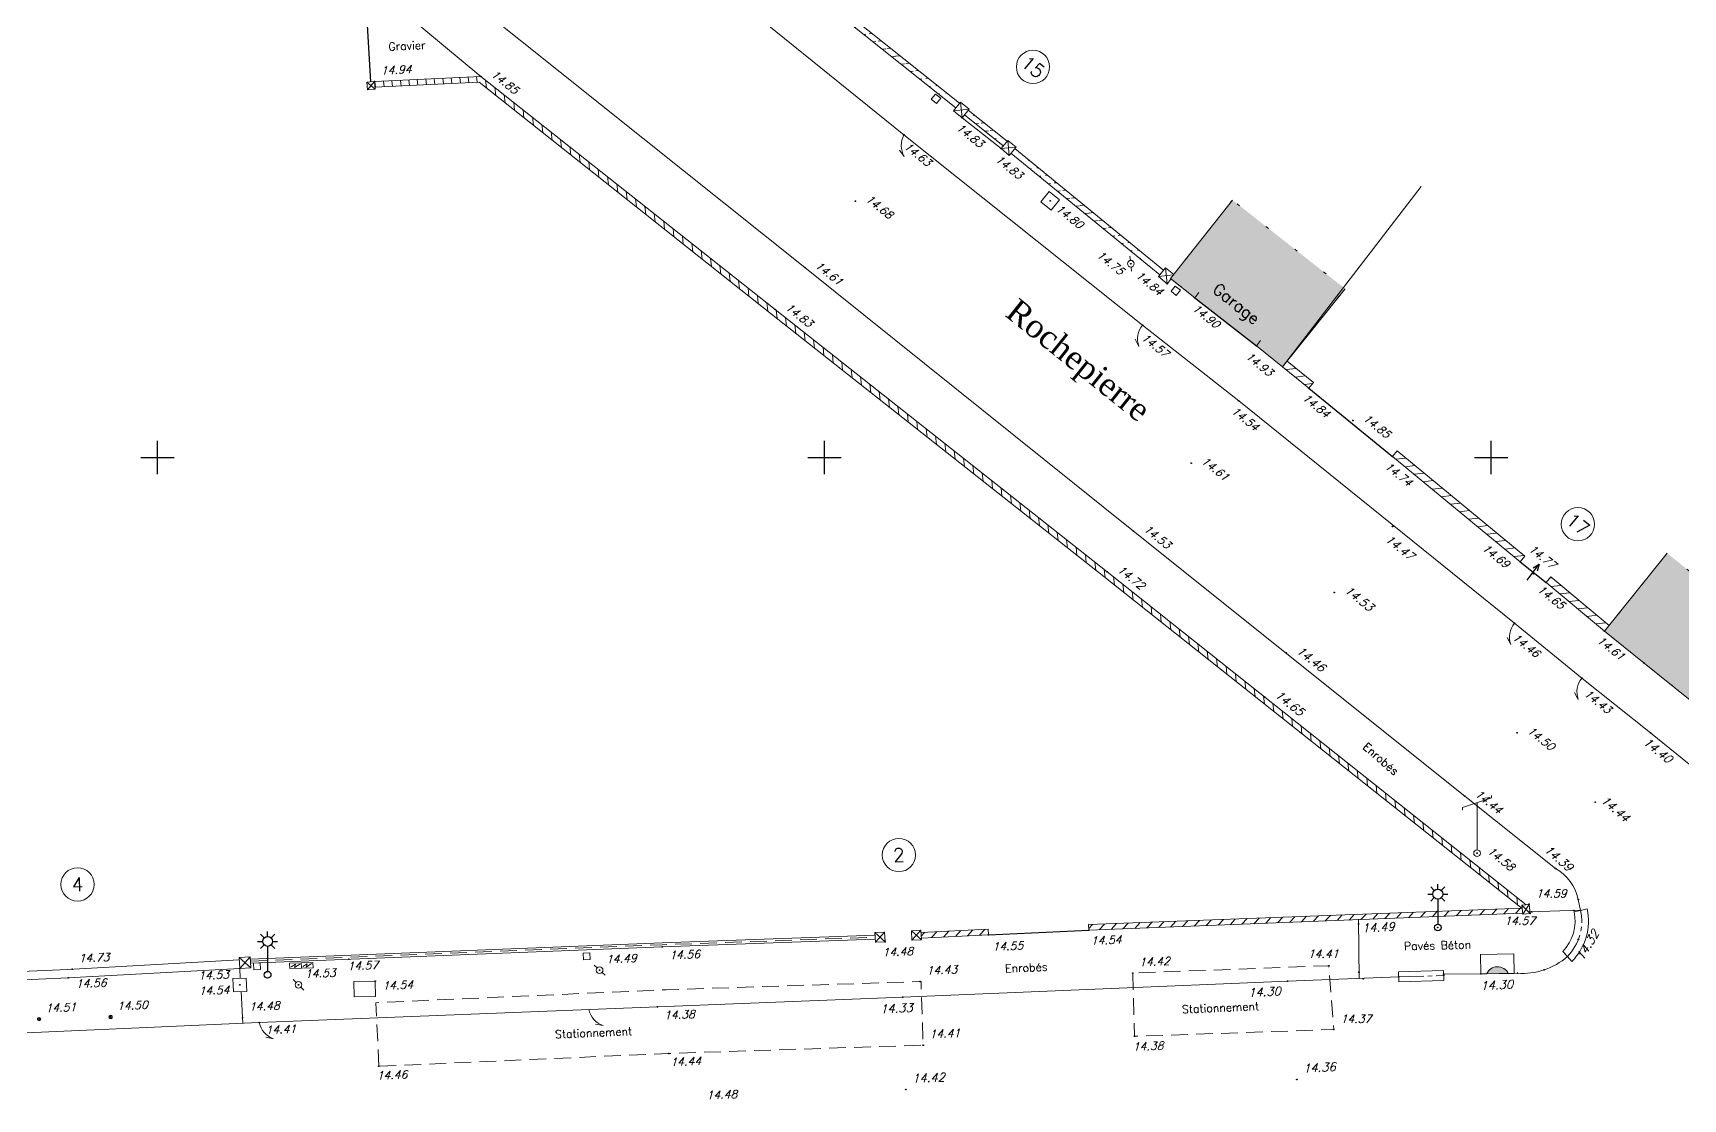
# Model space of a CAD drawing. Header units: metres. Extents: x 1373359 to 1376054, y 5226623 to 5228666.
# Drawn here: x 1375356.26 to 1375405.75, y 5226700.76 to 5226732.73 of the extents above; entities that cross this region are included whole.
import ezdxf
from ezdxf.enums import TextEntityAlignment as Align

# ---------------------------------------------------------------- set-up
doc = ezdxf.new("R2010")
doc.units = ezdxf.units.M
doc.header["$LTSCALE"] = 2
doc.header["$PDMODE"] = 32
doc.header["$PDSIZE"] = 0.02
for name, pattern in [('AXES2', [1.125, 0.75, -0.125, 0.125, -0.125]), ('INTERROMPU2', [0.375, 0.25, -0.125]), ('POINTILLE', [0.25, 0, -0.25])]:
    doc.linetypes.add(name, pattern=pattern)
doc.layers.get('0').update_dxf_attribs({"color": 6})
for name, color, linetype, lineweight in [('ASSEP_P_AFFCAR', 5, 'Continuous', 0), ('ASSEP_P_AV--RC', 5, 'Continuous', 9), ('ASSEP_P_SENS', 5, 'Continuous', 0), ('ASSEU_P_AFFCAR', 124, 'Continuous', 9), ('CAD_L_PARCELLE', 253, 'Continuous', 0), ('EAU_P_BCR', 4, 'Continuous', 9), ('ELEC_P_AFFREC', 1, 'Continuous', 9), ('EV_F_TEXNATSOL', 7, 'Continuous', 0), ('FDP_F_BATI', 7, 'Continuous', 9), ('FDP_F_TBATNOM', 7, 'Continuous', 9), ('FDP_F_TBATNUM', 7, 'Continuous', 9), ('FDP_L_BATI', 7, 'Continuous', 9), ('FDP_L_MURBAHUT', 7, 'Continuous', 9), ('FDP_L_MURPLEIN', 7, 'Continuous', 9), ('MOB_P_OBSBORNF', 7, 'Continuous', 9), ('SIGH _L_LIGNE', 7, 'INTERROMPU2', 9), ('TEL_P_AFFREC', 6, 'Continuous', 9), ('TEL_P_SUP0', 6, 'Continuous', 9), ('VOIE_F_TEXNOM', 7, 'Continuous', 0), ('VOIE_L_BORDREV', 252, 'Continuous', 0), ('VOIE_L_BORDURE', 7, 'Continuous', 9)]:
    doc.layers.add(name, color=color, linetype=linetype, lineweight=lineweight)
for name, color, linetype in [('ECLAI_P_SUPPE0', 6, 'Continuous'), ('FDP_P_SEUILPIE', 7, 'Continuous'), ('MEP_F_CARRO', 7, 'Continuous'), ('TopoAlt', 7, 'Continuous'), ('Topojis', 7, 'Continuous')]:
    doc.layers.add(name, color=color, linetype=linetype)
doc.styles.get("Standard").update_dxf_attribs({"font": 'romans.shx'})
doc.styles.add('TNR', font='TIMES.TTF', dxfattribs={"width": 0.999})
pattern_1 = [(47.573795383, (0, 0), (-0.187489304115, 0.171358573881), [])]
pattern_2 = [(186.53085, (1375401.04701, 5226706.58297), (0.0288895, -0.2523517), [])]

# ---------------------------------------------------------------- blocks, each defined once
blk = doc.blocks.new('Tcpoint')
at = {"color": 0}
blk.add_point((0, 0), dxfattribs=at)
at = {"layer": 'TopoAlt'}
blk.add_attdef('ALT', (0.2, 0.2), '', height=0.24, dxfattribs=at)
blk = doc.blocks.new('a001')
at = {"color": 0}
for points in [[(0.160355, 0.160355), (0.070711, 0.070711)], [(-0.070711, -0.070711), (-0.160355, -0.160355)]]:
    blk.add_lwpolyline(points, dxfattribs=at)
blk.add_circle((0, 0), 0.1, dxfattribs=at)
blk = doc.blocks.new('CB001')
at = {"color": 0, "linetype": 'Continuous'}
for p, q in [((0, 1), (0, 0)), ((0, 1), (1, 1)), ((1, 1), (1, 0)), ((0, 0), (1, 0))]:
    blk.add_line(p, q, dxfattribs=at)
blk = doc.blocks.new('l009')
at = {"color": 0}
for points in [[(-0.3, 1), (-0.15, 1)], [(-0.212132, 1.212132), (-0.106066, 1.106066)], [(0, 1.15), (0, 1.3)], [(0.212132, 1.212132), (0.106066, 1.106066)], [(0.15, 1), (0.3, 1)], [(-0.106066, 0.893934), (-0.212132, 0.787868)], [(0, 0.85), (0, 0.85), (0, 0.1)], [(0.106066, 0.893934), (0.212132, 0.787868)]]:
    blk.add_lwpolyline(points, dxfattribs=at)
for centre, radius in [((0, 1), 0.15), ((0, 0), 0.1)]:
    blk.add_circle(centre, radius, dxfattribs=at)
blk = doc.blocks.new('e020')
at = {"color": 0, "linetype": 'Continuous'}
for p, q in [((0, 0.238611), (0, 0)), ((0.525, 0.238611), (0, 0.238611)), ((0, 0), (0.525, 0)), ((0.525, 0), (0.525, 0.238611))]:
    blk.add_line(p, q, dxfattribs=at)
blk.add_lwpolyline([(0.063739, 0.072973), (0.263674, 0.189273), (0.213166, 0.042878), (0.46514, 0.189449)], dxfattribs=at)
blk.add_solid([(0.408379, 0.188402), (0.46514, 0.189449), (0.43617, 0.140626)], dxfattribs=at)
blk = doc.blocks.new('p001')
at = {"color": 0}
blk.add_line((0, 1.510991), (0, 0.1), dxfattribs=at)
blk.add_lwpolyline([(-0.438601, 1.29169), (-0.438601, 1.36518), (0.438601, 1.656803), (0.438601, 1.730292)], dxfattribs=at)
blk.add_circle((0, 0), 0.1, dxfattribs=at)
blk = doc.blocks.new('CB011')
at = {"color": 0, "flags": 128}
blk.add_lwpolyline([(0, 0, 0.263702), (-0.602, 0.237), (-0.374, 0.3)], format="xyb", dxfattribs=at)
blk = doc.blocks.new('CB014')
at = {"color": 0}
blk.add_line((0, 0), (0, 0), dxfattribs=at)
blk.add_lwpolyline([(-0.2, -0.2), (-0.2, 0.2), (0.2, 0.2), (0.2, -0.2)], close=True, dxfattribs=at)
blk = doc.blocks.new('CB022')
at = {"color": 0}
blk.add_lwpolyline([(0, 0.5, -1.000317), (0, -0.5, -1.000317), (0, 0.5), (0, -0.5)], format="xyb", dxfattribs=at)
blk.add_lwpolyline([(0.5, 0), (-0.5, 0)], dxfattribs=at)
blk = doc.blocks.new('CB008')
blk.add_hatch(color=0).paths.add_polyline_path([(0.174, 0), (0.826, 0, 0.642037)])
at = {"color": 0}
for points in [[(0, 0.586), (1, 0.586)], [(0, 0), (0, 0.586)], [(1, 0), (1, 0.586)], [(0, 0), (0.174, 0)], [(0.174, 0), (0.826, 0)], [(0.826, 0), (1, 0)]]:
    blk.add_lwpolyline(points, dxfattribs=at)
blk.add_arc((0.5, -0.149), 0.358, 24.596, 155.404, dxfattribs=at)
blk = doc.blocks.new('CB012')
at = {"color": 0}
blk.add_line((0, 0), (0, 0), dxfattribs=at)
blk.add_lwpolyline([(-0.1, -0.1), (-0.1, 0.1), (0.1, 0.1), (0.1, -0.1)], close=True, dxfattribs=at)

msp = doc.modelspace()

# ---------------------------------------------------------------- hatches: boundary and pattern name
at = {"layer": 'FDP_F_BATI'}
for points in [[(1375392.238, 5226727.717), (1375390.384, 5226725.359), (1375391.108, 5226724.789), (1375392.96, 5226723.343), (1375393.745, 5226722.715), (1375395.619, 5226725.057)], [(1375405.28, 5226717.124), (1375403.4, 5226714.786), (1375404.585, 5226713.831), (1375413.455, 5226706.699), (1375416.487, 5226709.444), (1375416.504, 5226709.425), (1375417.172, 5226710.029), (1375417.155, 5226710.048), (1375419.863, 5226712.517), (1375420.454, 5226713.056), (1375421.033, 5226713.579), (1375421.614, 5226714.106), (1375422.687, 5226715.076), (1375422.704, 5226715.058), (1375423.542, 5226715.816), (1375423.525, 5226715.834), (1375426.355, 5226718.393), (1375426.389, 5226718.356), (1375427.097, 5226719), (1375427.131, 5226718.963), (1375427.811, 5226719.582), (1375430.351, 5226721.902), (1375428.345, 5226724.132), (1375413.346, 5226710.637)]]:
    msp.add_hatch(color=9, dxfattribs=at).paths.add_polyline_path(points)
at = {"layer": 'FDP_L_MURPLEIN'}
h = msp.add_hatch(dxfattribs=at)
h.set_pattern_fill('ANSI31', color=256, scale=0.08, style=0)
h.set_pattern_definition(pattern_2)
edge = h.paths.add_edge_path()
edge.add_line((1375380.172, 5226733.713), (1375384.055, 5226730.62))
edge.add_line((1375380.059, 5226733.572), (1375383.943, 5226730.479))
h = msp.add_hatch(dxfattribs=at)
h.set_pattern_fill('ANSI31', color=256, scale=0.08, angle=90, style=0)
h.set_pattern_definition([(276.53085, (1375401.04701, 5226706.58297), (0.2523517, 0.0288895), [])])
edge = h.paths.add_edge_path()
edge.add_line((1375400.929, 5226706.468), (1375388.379, 5226716.431))
edge.add_line((1375388.379, 5226716.431), (1375378.419, 5226724.299))
edge.add_line((1375378.419, 5226724.299), (1375369.644, 5226731.252))
edge.add_line((1375369.644, 5226731.252), (1375366.518, 5226731.098))
edge.add_line((1375366.508, 5226731.267), (1375369.7, 5226731.425))
edge.add_line((1375369.7, 5226731.425), (1375378.524, 5226724.432))
edge.add_line((1375378.524, 5226724.432), (1375388.484, 5226716.565))
edge.add_line((1375388.484, 5226716.565), (1375401.047, 5226706.583))
h = msp.add_hatch(dxfattribs=at)
h.set_pattern_fill('ANSI31', color=256, scale=0.08, style=0)
h.set_pattern_definition(pattern_2)
edge = h.paths.add_edge_path()
edge.add_line((1375384.312, 5226730.414), (1375385.479, 5226729.486))
edge.add_line((1375384.2, 5226730.273), (1375385.367, 5226729.345))
h = msp.add_hatch(dxfattribs=at)
h.set_pattern_fill('ANSI31', color=256, scale=0.08, style=0)
h.set_pattern_definition(pattern_2)
edge = h.paths.add_edge_path()
edge.add_line((1375385.711, 5226729.259), (1375390.176, 5226725.617))
edge.add_line((1375385.597, 5226729.119), (1375390.063, 5226725.477))
h = msp.add_hatch(dxfattribs=at)
h.set_pattern_fill('ANSI31', color=256, scale=0.08, style=0)
h.set_pattern_definition(pattern_2)
edge = h.paths.add_edge_path()
edge.add_line((1375393.882, 5226722.887), (1375394.67, 5226722.247))
edge.add_line((1375394.67, 5226722.247), (1375394.531, 5226722.076))
edge.add_line((1375394.531, 5226722.076), (1375393.745, 5226722.715))
h = msp.add_hatch(dxfattribs=at)
h.set_pattern_fill('ANSI31', color=256, scale=0.08, style=0)
h.set_pattern_definition(pattern_2)
h.paths.add_polyline_path([(1375401.013, 5226717.038), (1375397.18, 5226720.194), (1375397.04, 5226720.024), (1375400.874, 5226716.868)])
h = msp.add_hatch(dxfattribs=at)
h.set_pattern_fill('ANSI31', color=256, scale=0.08, style=0)
h.set_pattern_definition(pattern_2)
edge = h.paths.add_edge_path()
edge.add_line((1375403.4, 5226714.786), (1375401.646, 5226716.247))
edge.add_line((1375401.646, 5226716.247), (1375401.786, 5226716.416))
edge.add_line((1375401.786, 5226716.416), (1375403.54, 5226714.956))
h = msp.add_hatch(dxfattribs=at)
h.set_pattern_fill('ANSI31', color=256, scale=0.08, style=0)
h.set_pattern_definition(pattern_1)
edge = h.paths.add_edge_path()
edge.add_line((1375400.944, 5226706.33), (1375387.933, 5226705.818))
edge.add_line((1375387.933, 5226705.818), (1375387.926, 5226705.988))
edge.add_line((1375387.926, 5226705.988), (1375400.927, 5226706.485))
h = msp.add_hatch(dxfattribs=at)
h.set_pattern_fill('ANSI31', color=256, scale=0.08, style=0)
h.set_pattern_definition(pattern_1)
h.paths.add_polyline_path([(1375384.916, 5226705.85), (1375382.902, 5226705.751), (1375382.911, 5226705.582), (1375384.924, 5226705.68)])

# ---------------------------------------------------------------- linework, layer by layer
at = {"layer": 'CAD_L_PARCELLE', "flags": 128}
msp.add_lwpolyline([(1375393.745, 5226722.715), (1375397.9, 5226728.124)], dxfattribs=at)
at = {"layer": 'FDP_F_BATI', "color": 255, "linetype": 'POINTILLE', "ltscale": 2, "flags": 128}
msp.add_lwpolyline([(1375392.238, 5226727.717), (1375390.384, 5226725.359), (1375391.108, 5226724.789), (1375392.96, 5226723.343), (1375393.745, 5226722.715), (1375395.619, 5226725.057)], close=True, dxfattribs=at)
at = {"layer": 'FDP_F_BATI', "color": 255, "linetype": 'POINTILLE', "ltscale": 2, "elevation": -14.421, "flags": 128}
msp.add_lwpolyline([(1375405.28, 5226717.124), (1375403.4, 5226714.786), (1375404.585, 5226713.831), (1375413.455, 5226706.699), (1375416.487, 5226709.444), (1375416.504, 5226709.425), (1375417.172, 5226710.029), (1375417.155, 5226710.048), (1375419.863, 5226712.517), (1375420.454, 5226713.056), (1375421.033, 5226713.579), (1375421.614, 5226714.106), (1375422.687, 5226715.076), (1375422.704, 5226715.058), (1375423.542, 5226715.816), (1375423.525, 5226715.834), (1375426.355, 5226718.393), (1375426.389, 5226718.356), (1375427.097, 5226719), (1375427.131, 5226718.963), (1375427.811, 5226719.582), (1375430.351, 5226721.902), (1375428.345, 5226724.132), (1375413.346, 5226710.637)], close=True, dxfattribs=at)
at = {"layer": 'FDP_F_TBATNUM'}
for centre in [(1375386.257, 5226731.708), (1375402.602, 5226717.995), (1375382.235, 5226708.075), (1375357.6, 5226707.193)]:
    msp.add_circle(centre, 0.499, dxfattribs=at)
at = {"layer": 'FDP_L_BATI'}
for points in [[(1375392.238, 5226727.717), (1375390.384, 5226725.359), (1375391.108, 5226724.789), (1375391.231, 5226724.947)], [(1375393.083, 5226723.5), (1375392.96, 5226723.343), (1375393.745, 5226722.715), (1375395.619, 5226725.057)], [(1375403.4, 5226714.786), (1375405.28, 5226717.124)], [(1375404.585, 5226713.831), (1375403.4, 5226714.786)], [(1375404.585, 5226713.831), (1375413.475, 5226706.683)]]:
    msp.add_lwpolyline(points, dxfattribs=at)
at = {"layer": 'FDP_L_MURBAHUT'}
for p, q in [((1375381.806, 5226705.765), (1375381.516, 5226705.75)), ((1375381.531, 5226705.46), (1375381.516, 5226705.75)), ((1375381.516, 5226705.75), (1375381.821, 5226705.475)), ((1375381.531, 5226705.46), (1375381.806, 5226705.765)), ((1375381.806, 5226705.765), (1375381.821, 5226705.475)), ((1375381.821, 5226705.475), (1375381.531, 5226705.46)), ((1375362.779, 5226705.018), (1375362.45, 5226705.004)), ((1375362.463, 5226704.675), (1375362.45, 5226705.004)), ((1375362.45, 5226705.004), (1375362.793, 5226704.688)), ((1375362.463, 5226704.675), (1375362.779, 5226705.018)), ((1375362.793, 5226704.688), (1375362.463, 5226704.675)), ((1375362.779, 5226705.018), (1375362.793, 5226704.688))]:
    msp.add_line(p, q, dxfattribs=at)
at = {"layer": 'FDP_L_MURBAHUT', "flags": 128}
for points in [[(1375362.782, 5226704.95), (1375375.132, 5226705.443), (1375381.522, 5226705.67)], [(1375362.787, 5226704.83), (1375375.137, 5226705.323), (1375381.526, 5226705.55)]]:
    msp.add_lwpolyline(points, dxfattribs=at)
at = {"layer": 'FDP_L_MURBAHUT', "linetype": 'INTERROMPU2', "flags": 128}
msp.add_lwpolyline([(1375362.785, 5226704.89), (1375375.134, 5226705.383), (1375381.524, 5226705.61)], dxfattribs=at)
at = {"layer": 'FDP_L_MURPLEIN'}
for p, q in [((1375366.278, 5226731.254), (1375366.508, 5226731.267)), ((1375366.522, 5226731.038), (1375366.278, 5226731.254)), ((1375366.278, 5226731.254), (1375366.292, 5226731.024)), ((1375366.292, 5226731.024), (1375366.508, 5226731.267)), ((1375366.522, 5226731.038), (1375366.292, 5226731.024)), ((1375366.508, 5226731.267), (1375366.522, 5226731.038)), ((1375383.874, 5226730.393), (1375384.08, 5226730.65)), ((1375383.874, 5226730.393), (1375384.338, 5226730.444)), ((1375384.338, 5226730.444), (1375384.08, 5226730.65)), ((1375384.08, 5226730.65), (1375384.131, 5226730.187)), ((1375384.338, 5226730.444), (1375384.131, 5226730.187)), ((1375384.131, 5226730.187), (1375383.874, 5226730.393)), ((1375385.298, 5226729.259), (1375385.5, 5226729.507)), ((1375385.748, 5226729.305), (1375385.5, 5226729.507)), ((1375385.5, 5226729.507), (1375385.547, 5226729.057)), ((1375385.298, 5226729.259), (1375385.748, 5226729.305)), ((1375385.547, 5226729.057), (1375385.298, 5226729.259)), ((1375385.748, 5226729.305), (1375385.547, 5226729.057)), ((1375390.018, 5226725.423), (1375390.233, 5226725.687)), ((1375390.018, 5226725.423), (1375390.471, 5226725.47)), ((1375390.482, 5226725.484), (1375390.233, 5226725.687)), ((1375390.233, 5226725.687), (1375390.282, 5226725.209)), ((1375390.282, 5226725.209), (1375390.018, 5226725.423)), ((1375390.396, 5226725.349), (1375390.282, 5226725.209)), ((1375401.136, 5226706.593), (1375400.918, 5226706.569)), ((1375400.947, 5226706.301), (1375400.918, 5226706.569)), ((1375400.918, 5226706.569), (1375401.165, 5226706.324)), ((1375400.947, 5226706.301), (1375401.136, 5226706.593)), ((1375401.165, 5226706.324), (1375400.947, 5226706.301)), ((1375401.136, 5226706.593), (1375401.165, 5226706.324)), ((1375382.898, 5226705.821), (1375382.609, 5226705.806)), ((1375382.624, 5226705.517), (1375382.609, 5226705.806)), ((1375382.609, 5226705.806), (1375382.913, 5226705.532)), ((1375382.624, 5226705.517), (1375382.898, 5226705.821)), ((1375382.898, 5226705.821), (1375382.913, 5226705.532)), ((1375382.913, 5226705.532), (1375382.624, 5226705.517))]:
    msp.add_line(p, q, dxfattribs=at)
for points in [[(1375380.059, 5226733.572), (1375383.943, 5226730.479)], [(1375380.172, 5226733.713), (1375384.055, 5226730.62)], [(1375366.508, 5226731.267), (1375369.7, 5226731.425), (1375378.524, 5226724.432), (1375388.484, 5226716.565), (1375401.047, 5226706.583)], [(1375400.929, 5226706.468), (1375388.379, 5226716.431), (1375378.419, 5226724.299), (1375369.644, 5226731.252), (1375366.518, 5226731.098)], [(1375384.312, 5226730.414), (1375385.479, 5226729.486)], [(1375384.131, 5226730.187), (1375385.298, 5226729.259)], [(1375384.2, 5226730.273), (1375385.367, 5226729.345)], [(1375385.597, 5226729.119), (1375390.063, 5226725.477)], [(1375385.711, 5226729.259), (1375390.176, 5226725.617)], [(1375393.882, 5226722.887), (1375394.67, 5226722.247), (1375394.531, 5226722.076), (1375393.745, 5226722.715)], [(1375403.4, 5226714.786), (1375401.646, 5226716.247), (1375401.786, 5226716.416), (1375403.54, 5226714.956)], [(1375400.944, 5226706.33), (1375387.933, 5226705.818), (1375387.926, 5226705.988), (1375400.927, 5226706.485)], [(1375382.911, 5226705.582), (1375384.924, 5226705.68), (1375384.916, 5226705.85), (1375382.902, 5226705.751)]]:
    msp.add_lwpolyline(points, dxfattribs=at)
msp.add_lwpolyline([(1375401.013, 5226717.038), (1375397.18, 5226720.194), (1375397.04, 5226720.024), (1375400.874, 5226716.868)], close=True, dxfattribs=at)
at = {"layer": 'FDP_P_SEUILPIE', "flags": 128}
for points in [[(1375366.393, 5226731.261), (1375366.232, 5226733.986)], [(1375391.108, 5226724.789), (1375392.96, 5226723.343)], [(1375394.531, 5226722.076), (1375397.04, 5226720.024)], [(1375400.874, 5226716.868), (1375401.646, 5226716.247)], [(1375401.076, 5226716.32), (1375401.443, 5226716.795)], [(1375401.258, 5226716.686), (1375401.443, 5226716.795), (1375401.384, 5226716.588)], [(1375384.924, 5226705.68), (1375387.933, 5226705.818)]]:
    msp.add_lwpolyline(points, dxfattribs=at)
at = {"layer": 'MEP_F_CARRO'}
for p, q in [((1375360, 5226719.5), (1375360, 5226720.5)), ((1375380, 5226719.5), (1375380, 5226720.5)), ((1375400, 5226719.5), (1375400, 5226720.5)), ((1375359.5, 5226720), (1375360.5, 5226720)), ((1375379.5, 5226720), (1375380.5, 5226720)), ((1375399.5, 5226720), (1375400.5, 5226720))]:
    msp.add_line(p, q, dxfattribs=at)
at = {"layer": 'SIGH _L_LIGNE', "flags": 128}
for points in [[(1375389.249, 5226704.534), (1375389.299, 5226702.638), (1375395.278, 5226702.843), (1375395.129, 5226704.754)], [(1375366.636, 5226701.739), (1375366.551, 5226703.647), (1375375.257, 5226704.034), (1375382.9, 5226704.282), (1375382.962, 5226702.373), (1375375.33, 5226702.125)]]:
    msp.add_lwpolyline(points, close=True, dxfattribs=at)
at = {"layer": 'VOIE_L_BORDREV', "flags": 128}
for points in [[(1375366.333, 5226734.223), (1375369.7, 5226731.425)], [(1375396.022, 5226706.153), (1375396.036, 5226704.36)], [(1375401.14, 5226706.371), (1375402.682, 5226706.419)]]:
    msp.add_lwpolyline(points, dxfattribs=at)
at = {"layer": 'VOIE_L_BORDREV'}
for points in [[(1375362.463, 5226704.675), (1375362.481, 5226704.378)], [(1375362.504, 5226703.979), (1375362.56, 5226703.026)]]:
    msp.add_lwpolyline(points, dxfattribs=at)
at = {"layer": 'VOIE_L_BORDURE'}
msp.add_lwpolyline([(1375402.724, 5226713.379), (1375400.701, 5226715.025), (1375392.427, 5226721.694), (1375389.545, 5226723.966), (1375382.385, 5226729.671), (1375376.313, 5226734.583), (1375370.429, 5226739.315), (1375366.386, 5226742.485), (1375359.222, 5226748.264), (1375358.284, 5226749.023), (1375355.295, 5226751.422), (1375347.521, 5226757.654), (1375339.552, 5226764.036), (1375336.617, 5226766.396), (1375328.098, 5226773.128), (1375324.472, 5226776.058), (1375318.028, 5226781.188, -0.046775), (1375317.289, 5226781.898, -0.078091), (1375316.889, 5226782.542, -0.105958), (1375316.617, 5226783.97), (1375316.184, 5226796.759, -0.155756), (1375317.163, 5226799.173, -0.141291), (1375319.128, 5226800.505), (1375327.023, 5226800.827)], format="xyb", dxfattribs=at)
at = {"layer": 'VOIE_L_BORDURE', "flags": 128}
for points in [[(1375399.206, 5226709.842), (1375389.268, 5226717.791), (1375379.418, 5226725.689), (1375367.22, 5226735.443), (1375356.282, 5226744.237), (1375344.549, 5226753.648), (1375333.508, 5226762.47), (1375325.095, 5226769.227), (1375313.521, 5226778.412, 0.110465), (1375311.983, 5226779.157, 0.322081), (1375310.722, 5226778.634, 0.036236), (1375310.218, 5226777.673), (1375307.538, 5226769.339), (1375303.751, 5226757.58), (1375300.321, 5226746.882, 0.039153), (1375300.138, 5226746.108, 0.0417), (1375300.066, 5226745.078), (1375300.272, 5226739.351)], [(1375402.724, 5226713.379), (1375404.782, 5226711.736), (1375411.692, 5226706.143), (1375413.143, 5226705.151), (1375414.287, 5226704.561, 0.135974), (1375415.839, 5226704.193, 0.167428), (1375417.654, 5226704.895), (1375422.079, 5226708.929), (1375427.665, 5226714.053)], [(1375402.148, 5226705.177, 0.25003), (1375402.488, 5226706.372)], [(1375402.422, 5226704.886, 0.252933), (1375402.879, 5226706.457)], [(1375398.578, 5226704.5), (1375399.687, 5226704.507), (1375400.793, 5226704.528, 0.097382), (1375401.585, 5226704.631, 0.098421), (1375402.285, 5226705.031)]]:
    msp.add_lwpolyline(points, format="xyb", dxfattribs=at)
at = {"layer": 'VOIE_L_BORDURE', "elevation": -14.421, "flags": 128}
msp.add_lwpolyline([(1375402.683, 5226706.414), (1375402.613, 5226706.743, 0.214883), (1375401.931, 5226707.671), (1375399.206, 5226709.842)], format="xyb", dxfattribs=at)
at = {"layer": 'VOIE_L_BORDURE', "linetype": 'AXES2', "ltscale": 0.5, "flags": 128}
msp.add_lwpolyline([(1375402.285, 5226705.031, 0.251659), (1375402.683, 5226706.414)], format="xyb", dxfattribs=at)
at = {"layer": 'VOIE_L_BORDURE', "elevation": -14.421}
for points in [[(1375402.488, 5226706.372), (1375402.683, 5226706.414), (1375402.879, 5226706.457)], [(1375402.148, 5226705.177), (1375402.285, 5226705.031), (1375402.422, 5226704.886)]]:
    msp.add_lwpolyline(points, dxfattribs=at)
at = {"layer": 'VOIE_L_BORDURE'}
for points in [[(1375362.449, 5226704.928), (1375357.306, 5226704.642), (1375352.193, 5226704.42), (1375352.204, 5226704.166), (1375357.319, 5226704.388), (1375362.463, 5226704.675)], [(1375397.222, 5226704.568), (1375397.231, 5226704.268)], [(1375398.574, 5226704.607), (1375398.583, 5226704.307)], [(1375288.887, 5226699.974), (1375299.205, 5226700.422), (1375303.33, 5226700.565), (1375308.899, 5226700.713), (1375313.201, 5226700.922), (1375323.053, 5226701.404), (1375330.989, 5226701.645), (1375338.981, 5226702.011), (1375351.783, 5226702.548), (1375363.05, 5226703.048), (1375374.991, 5226703.526), (1375382.351, 5226703.817)]]:
    msp.add_lwpolyline(points, dxfattribs=at)
at = {"layer": 'VOIE_L_BORDURE', "elevation": -14.421, "flags": 128}
msp.add_lwpolyline([(1375402.285, 5226705.031), (1375402.285, 5226705.031)], close=True, dxfattribs=at)
msp.add_lwpolyline([(1375382.351, 5226703.817), (1375393.896, 5226704.29), (1375397.227, 5226704.418)], dxfattribs=at)
at = {"layer": 'VOIE_L_BORDURE', "flags": 128}
for points in [[(1375397.222, 5226704.568), (1375398.574, 5226704.607)], [(1375397.231, 5226704.268), (1375398.583, 5226704.307)], [(1375397.231, 5226704.268), (1375398.583, 5226704.307)]]:
    msp.add_lwpolyline(points, dxfattribs=at)
at = {"layer": 'VOIE_L_BORDURE', "linetype": 'AXES2', "ltscale": 0.5, "flags": 128}
msp.add_lwpolyline([(1375397.227, 5226704.418), (1375398.578, 5226704.457)], dxfattribs=at)

# ---------------------------------------------------------------- block references
at = {"layer": 'ASSEP_P_AFFCAR'}
for p, yscale, rotation in [((1375383.348, 5226730.755), -1.000000000029004, 321.3371878165198), ((1375390.538, 5226724.998), -1.000000000029004, 321.3371878165198), ((1375362.982, 5226704.737), -0.9999999999977532, 2.304623970904048), ((1375372.871, 5226705.033), -0.9999999999977532, 2.304623970904048)]:
    msp.add_blockref('CB012', p, dxfattribs=dict(at, yscale=yscale, rotation=rotation))
at = {"layer": 'ASSEP_P_AV--RC', "rotation": 1.083296098162296}
msp.add_blockref('CB008', (1375399.687, 5226704.507, -14.421), dxfattribs=at)
at = {"layer": 'ASSEP_P_SENS', "xscale": -1}
for p, yscale, rotation in [((1375382.385, 5226729.671), -0.9999999998554585, 292.3704979203674), ((1375389.545, 5226723.966), -1.000000000085719, 281.3978021709964), ((1375400.701, 5226715.025), -1.000000000085719, 281.3978021709963), ((1375402.724, 5226713.379), -1.000000000085719, 281.3978021709963), ((1375372.935, 5226703.444), -1.000000000002105, 332.8947206196866), ((1375363.05, 5226703.048), -1.000000000002105, 332.8947206196866)]:
    msp.add_blockref('CB011', p, dxfattribs=dict(at, yscale=yscale, rotation=rotation))
at = {"layer": 'ASSEU_P_AFFCAR'}
for p, yscale, rotation in [((1375386.775, 5226727.691), -1.000000000015865, 321.3207672344071), ((1375362.467, 5226704.178), -0.9999999999977532, 2.30462397090405)]:
    msp.add_blockref('CB014', p, dxfattribs=dict(at, yscale=yscale, rotation=rotation))
at = {"layer": 'EAU_P_BCR'}
for p, yscale, rotation in [((1375389.191, 5226725.808), -1.000000000015865, 321.3207672344071), ((1375373.258, 5226704.621), -0.9999999999977532, 2.30462397090405)]:
    msp.add_blockref('a001', p, dxfattribs=dict(at, yscale=yscale, rotation=rotation))
at = {"layer": 'EAU_P_BCR', "yscale": -1}
msp.add_blockref('a001', (1375364.227, 5226704.183), dxfattribs=at)
at = {"layer": 'ECLAI_P_SUPPE0'}
for p in [(1375398.398, 5226705.904, -14.421), (1375363.301, 5226704.485)]:
    msp.add_blockref('l009', p, dxfattribs=at)
at = {"layer": 'ELEC_P_AFFREC', "xscale": 0.6670628571049491, "yscale": 0.6670628571882844, "zscale": 0.6670628571291725, "rotation": 2.225583755913171}
for p in [(1375363.962, 5226704.668), (1375364.312, 5226704.681)]:
    msp.add_blockref('e020', p, dxfattribs=at)
at = {"layer": 'MOB_P_OBSBORNF', "xscale": 0.1000000000012293, "yscale": -0.1000000000006442, "rotation": 2.30462397090405}
for p in [(1375356.447, 5226703.153), (1375358.592, 5226703.218)]:
    msp.add_blockref('CB022', p, dxfattribs=at)
at = {"layer": 'TEL_P_AFFREC', "xscale": 0.6400993799834112, "yscale": -0.4629147469631126, "rotation": 0.9706195895540187}
msp.add_blockref('CB001', (1375365.888, 5226704.281), dxfattribs=at)
at = {"layer": 'TEL_P_SUP0'}
msp.add_blockref('p001', (1375399.576, 5226708.13), dxfattribs=at)
at = {"layer": 'Topojis'}
ref = msp.add_blockref('Tcpoint', (1375366.508, 5226731.267), dxfattribs=dict(at, rotation=2.820444723774431))
ref.add_attrib('ALT', '14.94', (1375366.698, 5226731.477), dxfattribs={"layer": 'TopoAlt', "height": 0.24, "rotation": 2.8204, "oblique": 18})
ref = msp.add_blockref('Tcpoint', (1375369.7, 5226731.425), dxfattribs=dict(at, rotation=321.3207672344071))
ref.add_attrib('ALT', '14.85', (1375369.981, 5226731.456), dxfattribs={"layer": 'TopoAlt', "height": 0.24, "rotation": 321.3208, "oblique": 18})
ref = msp.add_blockref('Tcpoint', (1375384.131, 5226730.187), dxfattribs=dict(at, rotation=321.3207672344071))
ref.add_attrib('ALT', '14.83', (1375383.933, 5226729.852), dxfattribs={"layer": 'TopoAlt', "height": 0.24, "rotation": 321.3208, "oblique": 18})
ref = msp.add_blockref('Tcpoint', (1375382.385, 5226729.671), dxfattribs=dict(at, rotation=321.3207672344071))
ref.add_attrib('ALT', '14.63', (1375382.361, 5226729.29), dxfattribs={"layer": 'TopoAlt', "height": 0.24, "rotation": 321.3208, "oblique": 18})
ref = msp.add_blockref('Tcpoint', (1375385.298, 5226729.259), dxfattribs=dict(at, rotation=321.3207672344071))
ref.add_attrib('ALT', '14.83', (1375385.106, 5226728.903), dxfattribs={"layer": 'TopoAlt', "height": 0.24, "rotation": 321.3208, "oblique": 18})
ref = msp.add_blockref('Tcpoint', (1375380.931, 5226727.685), dxfattribs=dict(at, rotation=321.3207672344071))
ref.add_attrib('ALT', '14.68', (1375381.213, 5226727.716), dxfattribs={"layer": 'TopoAlt', "height": 0.24, "rotation": 321.3208, "oblique": 18})
ref = msp.add_blockref('Tcpoint', (1375386.775, 5226727.691), dxfattribs=dict(at, rotation=321.3207672344071))
ref.add_attrib('ALT', '14.80', (1375386.918, 5226727.423), dxfattribs={"layer": 'TopoAlt', "height": 0.24, "rotation": 321.3208, "oblique": 18})
ref = msp.add_blockref('Tcpoint', (1375389.191, 5226725.808), dxfattribs=dict(at, rotation=321.3207672344071))
ref.add_attrib('ALT', '14.75', (1375388.145, 5226726.032), dxfattribs={"layer": 'TopoAlt', "height": 0.24, "rotation": 321.3208, "oblique": 18})
ref = msp.add_blockref('Tcpoint', (1375379.418, 5226725.689), dxfattribs=dict(at, rotation=321.3207672344071))
ref.add_attrib('ALT', '14.61', (1375379.699, 5226725.72), dxfattribs={"layer": 'TopoAlt', "height": 0.24, "rotation": 321.3208, "oblique": 18})
ref = msp.add_blockref('Tcpoint', (1375390.282, 5226725.209), dxfattribs=dict(at, rotation=321.3207672344071))
ref.add_attrib('ALT', '14.84', (1375389.31, 5226725.422), dxfattribs={"layer": 'TopoAlt', "height": 0.24, "rotation": 321.3208, "oblique": 18})
ref = msp.add_blockref('Tcpoint', (1375378.524, 5226724.432), dxfattribs=dict(at, rotation=321.3207672344071))
ref.add_attrib('ALT', '14.83', (1375378.806, 5226724.463), dxfattribs={"layer": 'TopoAlt', "height": 0.24, "rotation": 321.3208, "oblique": 18})
ref = msp.add_blockref('Tcpoint', (1375391.108, 5226724.789), dxfattribs=dict(at, rotation=321.3207672344071))
ref.add_attrib('ALT', '14.90', (1375391.014, 5226724.437), dxfattribs={"layer": 'TopoAlt', "height": 0.24, "rotation": 321.3208, "oblique": 18})
ref = msp.add_blockref('Tcpoint', (1375389.545, 5226723.966), dxfattribs=dict(at, rotation=321.3207672344071))
ref.add_attrib('ALT', '14.57', (1375389.487, 5226723.557), dxfattribs={"layer": 'TopoAlt', "height": 0.24, "rotation": 321.3208, "oblique": 18})
ref = msp.add_blockref('Tcpoint', (1375392.96, 5226723.343), dxfattribs=dict(at, rotation=321.2201235578872))
ref.add_attrib('ALT', '14.93', (1375392.61, 5226722.995), dxfattribs={"layer": 'TopoAlt', "height": 0.24, "rotation": 321.2201, "oblique": 18})
ref = msp.add_blockref('Tcpoint', (1375394.531, 5226722.076), dxfattribs=dict(at, rotation=321.3207672344071))
ref.add_attrib('ALT', '14.84', (1375394.317, 5226721.752), dxfattribs={"layer": 'TopoAlt', "height": 0.24, "rotation": 321.3208, "oblique": 18})
ref = msp.add_blockref('Tcpoint', (1375392.427, 5226721.694), dxfattribs=dict(at, rotation=321.3207672344071))
ref.add_attrib('ALT', '14.54', (1375392.185, 5226721.359), dxfattribs={"layer": 'TopoAlt', "height": 0.24, "rotation": 321.3208, "oblique": 18})
ref = msp.add_blockref('Tcpoint', (1375395.853, 5226721.107), dxfattribs=dict(at, rotation=321.3207672344071))
ref.add_attrib('ALT', '14.85', (1375396.134, 5226721.138), dxfattribs={"layer": 'TopoAlt', "height": 0.24, "rotation": 321.3208, "oblique": 18})
ref = msp.add_blockref('Tcpoint', (1375397.04, 5226720.024), dxfattribs=dict(at, rotation=321.3207672344071))
ref.add_attrib('ALT', '14.74', (1375396.783, 5226719.696), dxfattribs={"layer": 'TopoAlt', "height": 0.24, "rotation": 321.3208, "oblique": 18})
ref = msp.add_blockref('Tcpoint', (1375391.005, 5226719.827), dxfattribs=dict(at, rotation=321.3207672344071))
ref.add_attrib('ALT', '14.61', (1375391.286, 5226719.858), dxfattribs={"layer": 'TopoAlt', "height": 0.24, "rotation": 321.3208, "oblique": 18})
ref = msp.add_blockref('Tcpoint', (1375389.268, 5226717.791), dxfattribs=dict(at, rotation=321.3207672344071))
ref.add_attrib('ALT', '14.53', (1375389.549, 5226717.822), dxfattribs={"layer": 'TopoAlt', "height": 0.24, "rotation": 321.3208, "oblique": 18})
ref = msp.add_blockref('Tcpoint', (1375397.041, 5226717.922, -14.421), dxfattribs=dict(at, rotation=321.3207672403967))
ref.add_attrib('ALT', '14.47', (1375396.798, 5226717.51, -14.421), dxfattribs={"layer": 'TopoAlt', "height": 0.254, "rotation": 321.3208, "oblique": 18})
ref = msp.add_blockref('Tcpoint', (1375400.874, 5226716.868), dxfattribs=dict(at, rotation=321.3207672344071))
ref.add_attrib('ALT', '14.69', (1375399.706, 5226717.244), dxfattribs={"layer": 'TopoAlt', "height": 0.24, "rotation": 321.3208, "oblique": 18})
ref = msp.add_blockref('Tcpoint', (1375401.271, 5226716.511), dxfattribs=dict(at, rotation=321.3207672344071))
ref.add_attrib('ALT', '14.77', (1375401.098, 5226717.222), dxfattribs={"layer": 'TopoAlt', "height": 0.24, "rotation": 321.3208, "oblique": 18})
ref = msp.add_blockref('Tcpoint', (1375388.484, 5226716.565), dxfattribs=dict(at, rotation=321.3207672344071))
ref.add_attrib('ALT', '14.72', (1375388.766, 5226716.596), dxfattribs={"layer": 'TopoAlt', "height": 0.24, "rotation": 321.3208, "oblique": 18})
ref = msp.add_blockref('Tcpoint', (1375395.295, 5226715.948, -14.421), dxfattribs=dict(at, rotation=321.3207672403967))
ref.add_attrib('ALT', '14.53', (1375395.576, 5226715.979, -14.421), dxfattribs={"layer": 'TopoAlt', "height": 0.254, "rotation": 321.3208, "oblique": 18})
ref = msp.add_blockref('Tcpoint', (1375401.646, 5226716.247), dxfattribs=dict(at, rotation=321.3207672344071))
ref.add_attrib('ALT', '14.65', (1375401.363, 5226716.007), dxfattribs={"layer": 'TopoAlt', "height": 0.24, "rotation": 321.3208, "oblique": 18})
ref = msp.add_blockref('Tcpoint', (1375400.701, 5226715.025), dxfattribs=dict(at, rotation=321.3207672344071))
ref.add_attrib('ALT', '14.46', (1375400.615, 5226714.564), dxfattribs={"layer": 'TopoAlt', "height": 0.24, "rotation": 321.3208, "oblique": 18})
ref = msp.add_blockref('Tcpoint', (1375403.4, 5226714.786), dxfattribs=dict(at, rotation=321.3207672344071))
ref.add_attrib('ALT', '14.61', (1375403.155, 5226714.476), dxfattribs={"layer": 'TopoAlt', "height": 0.24, "rotation": 321.3208, "oblique": 18})
ref = msp.add_blockref('Tcpoint', (1375393.854, 5226714.135, -14.421), dxfattribs=dict(at, rotation=321.3207672403967))
ref.add_attrib('ALT', '14.46', (1375394.135, 5226714.166, -14.421), dxfattribs={"layer": 'TopoAlt', "height": 0.254, "rotation": 321.3208, "oblique": 18})
for p, rotation in [((1375404.585, 5226713.831, -14.421), 321.3207672403967), ((1375402.613, 5226706.743, -14.421), 319.3863525289519), ((1375401.128, 5226706.596, -14.421), 319.3863525289519), ((1375401.219, 5226706.373, -14.421), 319.3863525289519), ((1375402.476, 5226706.412, -14.421), 319.3863525289519), ((1375402.683, 5226706.414, -14.421), 39.46661149067642), ((1375402.683, 5226706.414, -14.421), 39.46661149067642), ((1375398.398, 5226705.904, -14.421), 3.049020510641232), ((1375402.614, 5226705.542, -14.421), 39.46661149067642), ((1375402.285, 5226705.031, -14.421), 39.46661149067642), ((1375396.035, 5226704.56, -14.421), 3.049020510641232), ((1375396.165, 5226704.365, -14.421), 3.049020510641232), ((1375397.227, 5226704.418, -14.421), 3.049020510641232), ((1375398.578, 5226704.5, -14.421), 3.049020510641232), ((1375398.578, 5226704.457, -14.421), 39.46661149067642), ((1375400.793, 5226704.528, -14.421), 3.049020510641232), ((1375401.585, 5226704.631, -14.421), 39.46661149067642)]:
    msp.add_blockref('Tcpoint', p, dxfattribs=dict(at, rotation=rotation))
ref = msp.add_blockref('Tcpoint', (1375402.724, 5226713.379), dxfattribs=dict(at, rotation=321.3207672344071))
ref.add_attrib('ALT', '14.43', (1375402.762, 5226712.88), dxfattribs={"layer": 'TopoAlt', "height": 0.24, "rotation": 321.3208, "oblique": 18})
ref = msp.add_blockref('Tcpoint', (1375393.209, 5226712.808, -14.421), dxfattribs=dict(at, rotation=321.3207672403967))
ref.add_attrib('ALT', '14.65', (1375393.49, 5226712.839, -14.421), dxfattribs={"layer": 'TopoAlt', "height": 0.254, "rotation": 321.3208, "oblique": 18})
ref = msp.add_blockref('Tcpoint', (1375400.776, 5226711.743), dxfattribs=dict(at, rotation=321.3207672344071))
ref.add_attrib('ALT', '14.50', (1375401.057, 5226711.774), dxfattribs={"layer": 'TopoAlt', "height": 0.24, "rotation": 321.3208, "oblique": 18})
ref = msp.add_blockref('Tcpoint', (1375404.782, 5226711.736, -14.421), dxfattribs=dict(at, rotation=321.3207672403967))
ref.add_attrib('ALT', '14.40', (1375404.537, 5226711.424, -14.421), dxfattribs={"layer": 'TopoAlt', "height": 0.254, "rotation": 321.3208, "oblique": 18})
ref = msp.add_blockref('Tcpoint', (1375399.206, 5226709.842), dxfattribs=dict(at, rotation=321.3207672344071))
ref.add_attrib('ALT', '14.44', (1375399.487, 5226709.873), dxfattribs={"layer": 'TopoAlt', "height": 0.24, "rotation": 321.3208, "oblique": 18})
ref = msp.add_blockref('Tcpoint', (1375403.124, 5226709.657, -14.421), dxfattribs=dict(at, rotation=319.3863525289519))
ref.add_attrib('ALT', '14.44', (1375403.268, 5226709.691, -14.421), dxfattribs={"layer": 'TopoAlt', "height": 0.254, "rotation": 319.3864, "oblique": 18})
ref = msp.add_blockref('Tcpoint', (1375399.576, 5226708.13), dxfattribs=dict(at, rotation=321.3207672344071))
ref.add_attrib('ALT', '14.58', (1375399.857, 5226708.161), dxfattribs={"layer": 'TopoAlt', "height": 0.24, "rotation": 321.3208, "oblique": 18})
ref = msp.add_blockref('Tcpoint', (1375401.931, 5226707.671, -14.421), dxfattribs=dict(at, rotation=319.3863525289519))
ref.add_attrib('ALT', '14.39', (1375401.567, 5226708.205, -14.421), dxfattribs={"layer": 'TopoAlt', "height": 0.254, "rotation": 319.3864, "oblique": 18})
ref = msp.add_blockref('Tcpoint', (1375401.136, 5226706.602), dxfattribs=at)
ref.add_attrib('ALT', '14.59', (1375401.336, 5226706.802), dxfattribs={"layer": 'TopoAlt', "height": 0.24, "oblique": 18})
ref = msp.add_blockref('Tcpoint', (1375401.165, 5226706.324), dxfattribs=at)
ref.add_attrib('ALT', '14.57', (1375400.392, 5226705.985), dxfattribs={"layer": 'TopoAlt', "height": 0.24, "oblique": 18})
ref = msp.add_blockref('Tcpoint', (1375384.924, 5226705.68), dxfattribs=dict(at, rotation=2.30462397090405))
ref.add_attrib('ALT', '14.55', (1375385.041, 5226705.205), dxfattribs={"layer": 'TopoAlt', "height": 0.24, "rotation": 2.3046, "oblique": 18})
ref = msp.add_blockref('Tcpoint', (1375387.933, 5226705.818), dxfattribs=dict(at, rotation=2.30462397090405))
ref.add_attrib('ALT', '14.54', (1375387.99, 5226705.383), dxfattribs={"layer": 'TopoAlt', "height": 0.24, "rotation": 2.3046, "oblique": 18})
ref = msp.add_blockref('Tcpoint', (1375396.024, 5226706.009, -14.421), dxfattribs=dict(at, rotation=3.049020510641232))
ref.add_attrib('ALT', '14.49', (1375396.127, 5226705.752, -14.421), dxfattribs={"layer": 'TopoAlt', "height": 0.254, "rotation": 3.049, "oblique": 18})
ref = msp.add_blockref('Tcpoint', (1375402.285, 5226705.031, -14.421), dxfattribs=dict(at, rotation=59.04622510005715))
ref.add_attrib('ALT', '14.32', (1375402.746, 5226704.881, -14.421), dxfattribs={"layer": 'TopoAlt', "height": 0.254, "rotation": 59.0462, "oblique": 18})
ref = msp.add_blockref('Tcpoint', (1375375.137, 5226705.323), dxfattribs=dict(at, rotation=2.30462397090405))
ref.add_attrib('ALT', '14.56', (1375375.349, 5226704.951), dxfattribs={"layer": 'TopoAlt', "height": 0.24, "rotation": 2.3046, "oblique": 18})
ref = msp.add_blockref('Tcpoint', (1375381.821, 5226705.475), dxfattribs=dict(at, rotation=2.30462397090405))
ref.add_attrib('ALT', '14.48', (1375381.741, 5226705.035), dxfattribs={"layer": 'TopoAlt', "height": 0.24, "rotation": 2.3046, "oblique": 18})
ref = msp.add_blockref('Tcpoint', (1375395.129, 5226704.754), dxfattribs=at)
ref.add_attrib('ALT', '14.41', (1375394.495, 5226704.995), dxfattribs={"layer": 'TopoAlt', "height": 0.24, "oblique": 18})
ref = msp.add_blockref('Tcpoint', (1375357.44, 5226704.649), dxfattribs=dict(at, rotation=2.30462397090405))
ref.add_attrib('ALT', '14.73', (1375357.632, 5226704.857), dxfattribs={"layer": 'TopoAlt', "height": 0.24, "rotation": 2.3046, "oblique": 18})
ref = msp.add_blockref('Tcpoint', (1375362.463, 5226704.675), dxfattribs=dict(at, rotation=2.30462397090405))
ref.add_attrib('ALT', '14.53', (1375361.221, 5226704.336), dxfattribs={"layer": 'TopoAlt', "height": 0.24, "rotation": 2.3046, "oblique": 18})
ref = msp.add_blockref('Tcpoint', (1375364.227, 5226704.183), dxfattribs=dict(at, rotation=2.30462397090405))
ref.add_attrib('ALT', '14.53', (1375364.419, 5226704.39), dxfattribs={"layer": 'TopoAlt', "height": 0.24, "rotation": 2.3046, "oblique": 18})
ref = msp.add_blockref('Tcpoint', (1375365.739, 5226704.948), dxfattribs=dict(at, rotation=2.30462397090405))
ref.add_attrib('ALT', '14.57', (1375365.696, 5226704.622), dxfattribs={"layer": 'TopoAlt', "height": 0.24, "rotation": 2.3046, "oblique": 18})
ref = msp.add_blockref('Tcpoint', (1375373.258, 5226704.621), dxfattribs=dict(at, rotation=2.30462397090405))
ref.add_attrib('ALT', '14.49', (1375373.45, 5226704.829), dxfattribs={"layer": 'TopoAlt', "height": 0.24, "rotation": 2.3046, "oblique": 18})
ref = msp.add_blockref('Tcpoint', (1375382.872, 5226704.281), dxfattribs=dict(at, rotation=2.30462397090405))
ref.add_attrib('ALT', '14.43', (1375383.064, 5226704.489), dxfattribs={"layer": 'TopoAlt', "height": 0.24, "rotation": 2.3046, "oblique": 18})
ref = msp.add_blockref('Tcpoint', (1375389.249, 5226704.534), dxfattribs=dict(at, rotation=2.30462397090405))
ref.add_attrib('ALT', '14.42', (1375389.441, 5226704.742), dxfattribs={"layer": 'TopoAlt', "height": 0.24, "rotation": 2.3046, "oblique": 18})
ref = msp.add_blockref('Tcpoint', (1375357.319, 5226704.388), dxfattribs=dict(at, rotation=2.30462397090405))
ref.add_attrib('ALT', '14.56', (1375357.547, 5226704.092), dxfattribs={"layer": 'TopoAlt', "height": 0.24, "rotation": 2.3046, "oblique": 18})
ref = msp.add_blockref('Tcpoint', (1375362.467, 5226704.178), dxfattribs=dict(at, rotation=2.30462397090405))
ref.add_attrib('ALT', '14.54', (1375361.232, 5226703.878), dxfattribs={"layer": 'TopoAlt', "height": 0.24, "rotation": 2.3046, "oblique": 18})
ref = msp.add_blockref('Tcpoint', (1375366.528, 5226704.292), dxfattribs=dict(at, rotation=2.30462397090405))
ref.add_attrib('ALT', '14.54', (1375366.742, 5226704.035), dxfattribs={"layer": 'TopoAlt', "height": 0.24, "rotation": 2.3046, "oblique": 18})
ref = msp.add_blockref('Tcpoint', (1375393.896, 5226704.29, -14.421), dxfattribs=dict(at, rotation=3.049020510641232))
ref.add_attrib('ALT', '14.30', (1375392.714, 5226703.818, -14.421), dxfattribs={"layer": 'TopoAlt', "height": 0.254, "rotation": 3.049, "oblique": 18})
ref = msp.add_blockref('Tcpoint', (1375399.687, 5226704.507, -14.421), dxfattribs=dict(at, rotation=3.049020510641232))
ref.add_attrib('ALT', '14.30', (1375399.681, 5226704.023, -14.421), dxfattribs={"layer": 'TopoAlt', "height": 0.254, "rotation": 3.049, "oblique": 18})
ref = msp.add_blockref('Tcpoint', (1375358.592, 5226703.218), dxfattribs=dict(at, rotation=2.30462397090405))
ref.add_attrib('ALT', '14.50', (1375358.784, 5226703.426), dxfattribs={"layer": 'TopoAlt', "height": 0.24, "rotation": 2.3046, "oblique": 18})
ref = msp.add_blockref('Tcpoint', (1375362.55, 5226703.197), dxfattribs=dict(at, rotation=2.30462397090405))
ref.add_attrib('ALT', '14.48', (1375362.742, 5226703.405), dxfattribs={"layer": 'TopoAlt', "height": 0.24, "rotation": 2.3046, "oblique": 18})
ref = msp.add_blockref('Tcpoint', (1375382.351, 5226703.817, -14.421), dxfattribs=dict(at, rotation=2.304623970729306))
ref.add_attrib('ALT', '14.33', (1375381.672, 5226703.332, -14.421), dxfattribs={"layer": 'TopoAlt', "height": 0.254, "rotation": 2.3046, "oblique": 18})
ref = msp.add_blockref('Tcpoint', (1375356.447, 5226703.153), dxfattribs=dict(at, rotation=2.30462397090405))
ref.add_attrib('ALT', '14.51', (1375356.639, 5226703.361), dxfattribs={"layer": 'TopoAlt', "height": 0.24, "rotation": 2.3046, "oblique": 18})
ref = msp.add_blockref('Tcpoint', (1375374.991, 5226703.526), dxfattribs=dict(at, rotation=2.30462397090405))
ref.add_attrib('ALT', '14.38', (1375375.192, 5226703.15), dxfattribs={"layer": 'TopoAlt', "height": 0.24, "rotation": 2.3046, "oblique": 18})
ref = msp.add_blockref('Tcpoint', (1375395.278, 5226702.843), dxfattribs=at)
ref.add_attrib('ALT', '14.37', (1375395.478, 5226703.043), dxfattribs={"layer": 'TopoAlt', "height": 0.24, "oblique": 18})
ref = msp.add_blockref('Tcpoint', (1375363.05, 5226703.048), dxfattribs=dict(at, rotation=2.30462397090405))
ref.add_attrib('ALT', '14.41', (1375363.239, 5226702.708), dxfattribs={"layer": 'TopoAlt', "height": 0.24, "rotation": 2.3046, "oblique": 18})
ref = msp.add_blockref('Tcpoint', (1375382.962, 5226702.373), dxfattribs=dict(at, rotation=2.30462397090405))
ref.add_attrib('ALT', '14.41', (1375383.154, 5226702.581), dxfattribs={"layer": 'TopoAlt', "height": 0.24, "rotation": 2.3046, "oblique": 18})
ref = msp.add_blockref('Tcpoint', (1375389.299, 5226702.638), dxfattribs=dict(at, rotation=2.30462397090405))
ref.add_attrib('ALT', '14.38', (1375389.248, 5226702.204), dxfattribs={"layer": 'TopoAlt', "height": 0.24, "rotation": 2.3046, "oblique": 18})
ref = msp.add_blockref('Tcpoint', (1375366.636, 5226701.739), dxfattribs=dict(at, rotation=2.30462397090405))
ref.add_attrib('ALT', '14.46', (1375366.571, 5226701.341), dxfattribs={"layer": 'TopoAlt', "height": 0.24, "rotation": 2.3046, "oblique": 18})
ref = msp.add_blockref('Tcpoint', (1375375.33, 5226702.125), dxfattribs=dict(at, rotation=2.30462397090405))
ref.add_attrib('ALT', '14.44', (1375375.379, 5226701.745), dxfattribs={"layer": 'TopoAlt', "height": 0.24, "rotation": 2.3046, "oblique": 18})
ref = msp.add_blockref('Tcpoint', (1375394.173, 5226701.338, -14.421), dxfattribs=dict(at, rotation=3.049020510641232))
ref.add_attrib('ALT', '14.36', (1375394.362, 5226701.549, -14.421), dxfattribs={"layer": 'TopoAlt', "height": 0.254, "rotation": 3.049, "oblique": 18})
ref = msp.add_blockref('Tcpoint', (1375382.444, 5226701.04, -14.421), dxfattribs=dict(at, rotation=2.304623970729306))
ref.add_attrib('ALT', '14.42', (1375382.636, 5226701.248, -14.421), dxfattribs={"layer": 'TopoAlt', "height": 0.254, "rotation": 2.3046, "oblique": 18})
ref = msp.add_blockref('Tcpoint', (1375376.272, 5226700.543), dxfattribs=dict(at, rotation=2.30462397090405))
ref.add_attrib('ALT', '14.48', (1375376.464, 5226700.751), dxfattribs={"layer": 'TopoAlt', "height": 0.24, "rotation": 2.3046, "oblique": 18})

# ---------------------------------------------------------------- texts
at = {"layer": 'EV_F_TEXNATSOL'}
for s, rotation, p in [('Gravier', 2.4328, (1375366.929, 5226732.199, -14.421)), ('Enrobés', 318.9053, (1375396.13, 5226711.287, -14.421)), ('Pavés Béton', 1.2689, (1375397.386, 5226705.224, -14.421)), ('Enrobés', 2.4328, (1375385.424, 5226704.55, -14.421)), ('Stationnement', 2.4328, (1375390.731, 5226703.326, -14.421)), ('Stationnement', 2.4328, (1375371.926, 5226702.576, -14.421))]:
    msp.add_text(s, height=0.24, rotation=rotation, dxfattribs=at).set_placement(p)
at = {"layer": 'FDP_F_TBATNOM'}
msp.add_text('Garage', height=0.35, rotation=321.2094, dxfattribs=at).set_placement((1375391.612, 5226724.982, -14.421))
at = {"layer": 'FDP_F_TBATNUM'}
for s, rotation, p in [('15', 320.6064, (1375386.257, 5226731.708)), ('17', 320.6064, (1375402.602, 5226717.995)), ('2', 2.3569, (1375382.235, 5226708.075)), ('4', 2.3569, (1375357.6, 5226707.193))]:
    msp.add_text(s, height=0.406, rotation=rotation, dxfattribs=at).set_placement(p, align=Align.MIDDLE_CENTER)
at = {"layer": 'VOIE_F_TEXNOM', "style": 'TNR'}
msp.add_text('Rochepierre', height=0.7, rotation=321.3113, dxfattribs=at).set_placement((1375385.388, 5226724.258))

doc.saveas('drawing.dxf')
